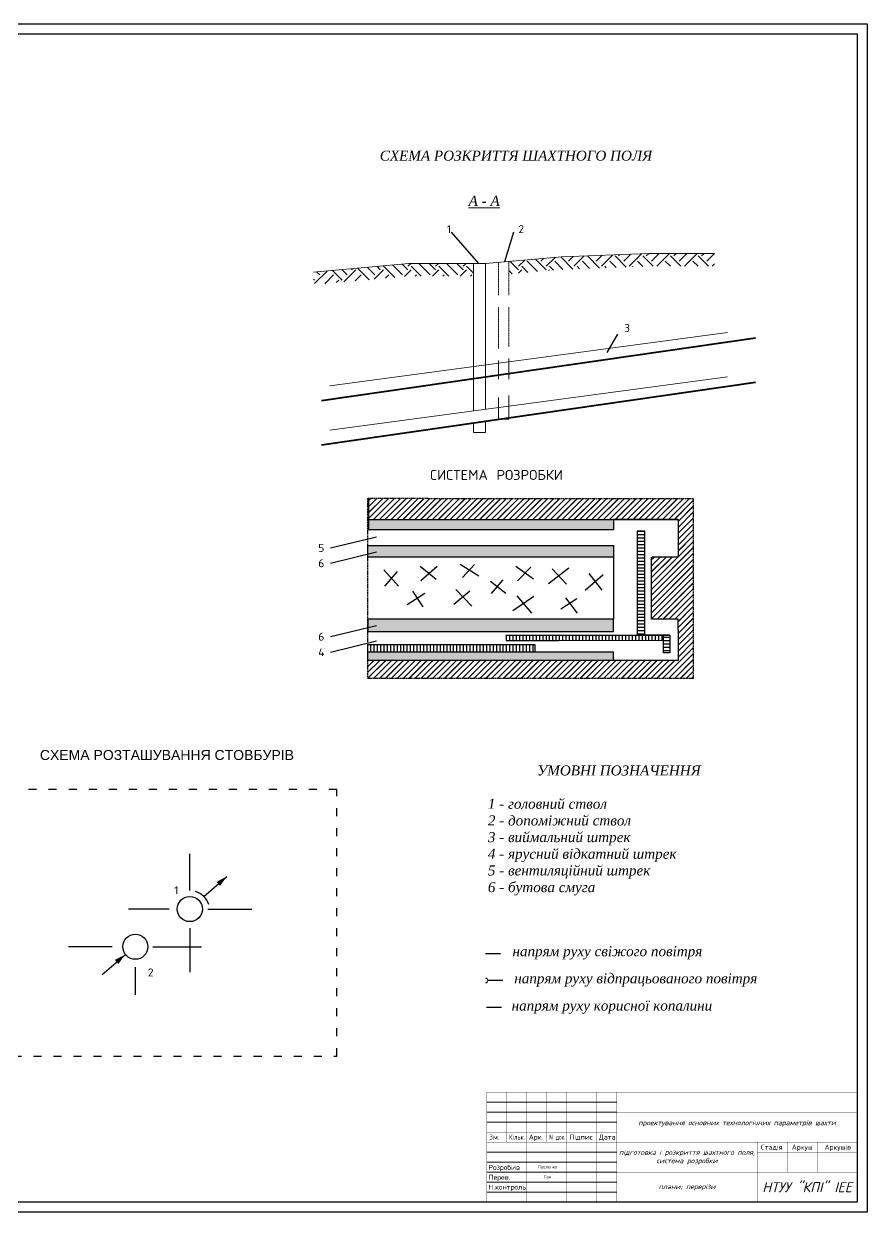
# Model space of a CAD drawing. Header units: millimetres. Extents: x 72 to 2592, y 75 to 1857.
# Drawn here: x 1328 to 2592, y 75 to 1857 of the extents above; entities that cross this region are included whole.
import ezdxf
from ezdxf.enums import TextEntityAlignment as Align

# ---------------------------------------------------------------- set-up
doc = ezdxf.new("R2010")
doc.units = ezdxf.units.MM
for name, pattern in [('ACAD_ISO03W100', [30, 12, -18]), ('PHANTOM2', [1.25, 0.625, -0.125, 0.125, -0.125, 0.125, -0.125]), ('невидимая2', [4.7625, 3.175, -1.5875])]:
    doc.linetypes.add(name, pattern=pattern)
doc.layers.get('0').update_dxf_attribs({"lineweight": 9})
for name, color, linetype, lineweight in [('osnovni', 90, 'Continuous', 30), ('мал.штрих', 7, 'невидимая2', 25), ('Форматка', 7, 'Continuous', 20)]:
    doc.layers.add(name, color=color, linetype=linetype, lineweight=lineweight)
doc.styles.add('ISO Proportional', font='ARIALUNI.TTF')
doc.styles.get("Standard").update_dxf_attribs({"font": 'txt.shx'})
doc.dimstyles.new('ISO-25', dxfattribs={"dimtxt": 2.5, "dimasz": 2.5, "dimexe": 1.25, "dimexo": 0.625, "dimtad": 1, "dimtxsty": 'Standard', "dimcen": 2.5, "dimadec": 0, "dimazin": 0, "dimtfac": 1, "dimtmove": 0, "dimatfit": 3, "dimfxl": 1, "dimarcsym": 0})

msp = doc.modelspace()

# ---------------------------------------------------------------- hatches: boundary and pattern name
h = msp.add_hatch()
h.set_pattern_fill('EARTH', color=256, scale=117.1875, angle=45)
h.set_pattern_definition([(45, (-1162.727, 125.8), (3e-15, 41.43204), [29.29688, -29.29688]), (45, (-1170.495, 133.57), (3e-15, 41.43204), [29.29688, -29.29688]), (45, (-1178.264, 141.338), (3e-15, 41.43204), [29.29688, -29.29688]), (135, (-1178.264, 146.517), (-41.43204, 7e-15), [29.29688, -29.29688]), (135, (-1170.495, 154.285), (-41.43204, 7e-15), [29.29688, -29.29688]), (135, (-1162.727, 162.054), (-41.43204, 7e-15), [29.29688, -29.29688])])
h.paths.add_polyline_path([(2001.556, 1497.451), (1904.754, 1497.451), (1761.804, 1484.577), (1761.804, 1465.523), (1904.754, 1478.397), (2001.556, 1478.397)])
h.paths.add_polyline_path([(2362.983, 1512.248), (2264.447, 1512.248), (2134.078, 1507.395), (2054.678, 1500.499), (2054.678, 1481.445), (2134.078, 1488.342), (2264.447, 1493.194), (2362.983, 1493.194)])
at = {"layer": 'мал.штрих', "linetype": 'ByBlock', "ltscale": 0.5}
h = msp.add_hatch(dxfattribs=at)
h.set_pattern_fill('JIS_LC_20', color=250, scale=0.3125)
h.set_pattern_definition([(45, (2830.216, 748.533), (-4.419417, 4.419417), []), (45, (2830.341, 748.533), (-4.419417, 4.419417), [])])
h.paths.add_polyline_path([(2331.028, 1145.114), (1933.056, 1145.114), (1844.316, 1145.114), (1844.316, 1113.593), (2308.351, 1113.593), (2308.351, 1057.108), (2269.543, 1057.108), (2268.435, 1057.108), (2268.435, 964.074), (2308.351, 964.074), (2308.351, 947.461), (2308.351, 902.052), (1843.612, 902.052), (1843.612, 875.08), (2331.028, 875.08)])
h = msp.add_hatch(dxfattribs=at)
h.set_pattern_fill('GRAVEL', color=250, scale=0.3125)
h.set_pattern_definition([(228.01279, (2835.9308, 756.4705), (-63.5, -71.4375), [1.06788, -105.72026]), (184.96974, (2835.21645, 755.67674), (95.24999996, 7.93750045), [1.832515, -181.418903]), (132.510447, (2833.39082, 755.518), (79.37500003, -87.31249997), [1.29213, -127.92101]), (267.27369, (2830.2952, 753.5336), (7.93750002, 158.75), [1.668764, -165.207617]), (292.833654, (2830.21582, 751.86674), (-39.6875, 95.25), [1.636355, -161.9994]), (357.27369, (2830.85082, 750.3586), (-158.75, 7.93750002), [1.668764, -165.207617]), (37.69424, (2832.5177, 750.27924), (-103.187499995, -79.375000006), [2.206855, -218.478485]), (72.25533, (2834.26395, 751.62862), (55.562500015, 174.624999995), [2.0835, -206.266427]), (121.429566, (2834.89895, 753.613), (-63.50000001, 103.1875), [1.674416, -165.76733]), (175.23636, (2834.0258, 755.04174), (87.3125, -7.9375), [1.911604, -93.668553]), (222.397438, (2832.12082, 755.2005), (-95.25, -87.312500003), [2.47212, -244.739914]), (138.814075, (2838.1533, 753.45424), (-55.5625, 47.625), [0.843764, -83.53302]), (171.469234, (2837.51832, 754.00987), (103.1875, -15.87499998), [1.605256, -158.920747]), (225, (2835.931, 754.248), (-1e-15, -7.9375), [1.12253, -10.10279]), (203.19859, (2835.3752, 755.2005), (39.6875, 15.875), [0.604504, -59.845695]), (291.80141, (2834.8196, 754.9624), (-7.9375, 23.8125), [0.85489, -41.889853]), (30.96376, (2835.1371, 754.1686), (23.8125, 15.875), [1.3885, -44.89468]), (161.56505, (2836.3277, 754.883), (15.875, -7.9375), [1.00402, -24.096557]), (16.38954, (2830.21582, 754.96237), (79.375, 23.8125), [1.406525, -139.246333]), (70.346176, (2831.5652, 755.35924), (-31.75, -87.3125), [1.179997, -116.819424]), (293.19859, (2836.3277, 756.4705), (-15.875, 39.6875), [1.209, -59.2412]), (343.61046, (2836.80395, 755.35924), (-79.375, 23.8125), [1.406525, -139.246333]), (339.44395, (2830.2158, 750.0411), (-39.6875, 15.875), [1.35636, -66.46167]), (294.77514, (2831.4858, 749.56487), (-39.68750005, 87.31249998), [1.136475, -112.51123]), (66.80141, (2836.4071, 748.533), (15.875, 39.6875), [1.209, -59.2412]), (17.354025, (2836.88332, 749.64424), (-103.1875, -31.75), [1.33057, -131.726175]), (69.44395, (2832.5177, 748.533), (-15.875, -39.6875), [0.67818, -67.13985]), (101.30993, (2835.9308, 748.533), (-7.9375, 31.75), [0.404733, -40.068734]), (165.96376, (2835.8514, 748.9299), (23.8125, -7.9375), [1.636355, -31.090796]), (186.009006, (2834.26395, 749.32674), (79.375, 7.9375), [1.51646, -150.129265]), (303.69007, (2835.137, 753.4542), (-7.9375, 15.875), [1.14476, -27.4743]), (353.157227, (2835.77207, 752.50174), (134.9375, -15.87499999), [1.998615, -197.86253]), (60.9454, (2837.75645, 752.2636), (-31.75, -55.5625), [0.817213, -80.90435]), (90, (2838.153, 752.978), (-7.9375, 7.9375), [0.47625, -7.46125]), (120.25644, (2834.1052, 749.56487), (31.75, -55.5625), [1.10271, -109.168565]), (48.01279, (2833.5496, 750.51737), (63.5, 71.4375), [2.13576, -104.65238]), (0, (2834.978, 752.105), (7.9375, 7.9375), [2.06375, -5.87375]), (325.304846, (2837.0421, 752.10487), (79.37500003, -55.56249996), [1.25503, -124.247865]), (254.0546, (2838.074, 751.3905), (-7.9375, -31.75), [1.155716, -56.630156]), (207.645975, (2837.75645, 750.27924), (-150.81250001, -79.37499999), [1.881703, -186.28895]), (175.42608, (2836.08957, 749.40612), (-103.1875, 7.9375), [1.990717, -197.08077])])
h.paths.add_polyline_path([(2211.556, 1113.593), (1844.316, 1113.593), (1844.316, 1098.553), (2211.556, 1098.553)])
h.paths.add_polyline_path([(2211.556, 1074.569), (1843.612, 1074.569), (1843.612, 1057.108), (2211.556, 1057.108)])
h.paths.add_polyline_path([(2211.556, 964.074), (1843.612, 964.074), (1843.612, 945.512), (2211.586, 945.512)])
h.paths.add_polyline_path([(2210.863, 914.982), (1843.612, 914.982), (1843.612, 902.052), (2210.863, 902.052)])
h = msp.add_hatch(dxfattribs=at)
h.set_pattern_fill('LINE', color=250, scale=1.5625)
h.set_pattern_definition([(0, (2830.216, 748.533), (0, 4.960938), [])])
h.paths.add_polyline_path([(2258.27, 1096.133), (2246.943, 1096.133), (2246.943, 939.812), (2258.27, 939.812)])
h.paths.add_polyline_path([(2295.974, 939.812), (2286.276, 939.812), (2286.276, 931.489), (2286.276, 913.605), (2295.974, 913.605)])
h = msp.add_hatch(dxfattribs=at)
h.set_pattern_fill('LINE', color=250, scale=1.5625, angle=90)
h.set_pattern_definition([(90, (2830.216, 748.533), (-4.960938, 3e-16), [])])
h.paths.add_polyline_path([(2093.676, 925.903), (1843.612, 925.903), (1843.612, 914.982), (2093.676, 914.982)])
h.paths.add_polyline_path([(2286.276, 939.812), (2258.27, 939.812), (2129.476, 939.812), (2050.589, 939.812), (2050.589, 931.966), (2129.362, 931.966), (2285.53, 931.489), (2286.276, 931.489)])

# ---------------------------------------------------------------- linework, layer by layer
for p, q in [((1904.754, 1497.451), (1761.804, 1484.577)), ((2019.582, 1497.451), (1904.754, 1497.451)), ((2001.556, 1363.313), (2001.556, 1497.451)), ((2019.582, 1497.451), (2134.078, 1507.395)), ((2019.582, 1363.313), (2019.582, 1497.451)), ((2134.078, 1507.395), (2264.447, 1512.248)), ((2264.447, 1512.248), (2362.983, 1512.248)), ((2382.081, 1393.904), (1786.259, 1313.994)), ((2001.556, 1345.033), (2001.556, 1363.313)), ((2019.582, 1363.313), (2019.582, 1348.292)), ((2054.678, 1354.638), (2054.678, 1323.889)), ((2001.556, 1276.498), (2001.556, 1345.033)), ((2019.582, 1348.292), (2019.582, 1307.944)), ((2039.05, 1351.812), (2039.05, 1323.889)), ((2382.081, 1327.533), (1786.259, 1247.623)), ((2019.582, 1307.944), (2019.582, 1278.916)), ((2039.05, 1296.365), (2039.05, 1263.744)), ((2054.678, 1263.744), (2054.678, 1299.171)), ((2001.556, 1243.973), (2001.556, 1258.323)), ((2019.582, 1260.921), (2019.582, 1244.408)), ((2039.05, 1263.744), (2054.678, 1263.744)), ((2001.556, 1243.973), (2019.582, 1243.973))]:
    msp.add_line(p, q)
at = {"linetype": 'PHANTOM2'}
for p, q in [((2039.05, 1449.614), (2039.05, 1499.142)), ((2054.678, 1449.935), (2054.678, 1500.499)), ((2039.05, 1369.713), (2039.05, 1432.459)), ((2054.678, 1372.381), (2054.678, 1432.557))]:
    msp.add_line(p, q, dxfattribs=at)
at = {"lineweight": 40}
for p, q in [((1774.075, 1291.914), (2424.463, 1385.636)), ((1774.075, 1225.543), (2424.463, 1319.265))]:
    msp.add_line(p, q, dxfattribs=at)
at = {"color": 7}
for p, q in [((2021.683, 239.781), (2216.683, 239.781)), ((2021.683, 224.781), (2216.683, 224.781)), ((2021.683, 209.781), (2216.683, 209.781)), ((2021.683, 164.781), (2216.683, 164.781)), ((2021.683, 149.781), (2216.683, 149.781)), ((2021.683, 134.781), (2216.683, 134.781)), ((2021.683, 119.781), (2216.683, 119.781)), ((2021.683, 104.781), (2216.683, 104.781))]:
    msp.add_line(p, q, dxfattribs=at)
at = {"color": 7, "const_width": 0.6}
for points in [[(2021.683, 89.781), (2021.683, 254.781), (2576.683, 254.781)], [(2051.683, 179.781), (2051.683, 254.781)], [(2081.683, 89.772), (2081.683, 254.781)], [(2111.683, 179.781), (2111.683, 254.781)], [(2141.683, 89.772), (2141.683, 254.781)], [(2186.683, 89.772), (2186.683, 254.781)], [(2216.683, 89.781), (2216.683, 254.789)], [(2216.683, 224.781), (2576.683, 224.789)], [(2021.683, 194.781), (2216.683, 194.781)], [(2021.683, 179.781), (2576.683, 179.781)], [(2426.683, 179.781), (2426.683, 89.781)], [(2472.368, 134.789), (2472.368, 179.789)], [(2516.683, 134.789), (2516.683, 179.789)], [(2426.683, 164.781), (2576.683, 164.781)], [(2216.683, 134.781), (2576.683, 134.781)]]:
    msp.add_lwpolyline(points, dxfattribs=at)
msp.add_arc((2019.621, 422.299), 3.6, 270, 90)
at = {"layer": 'osnovni', "color": 0}
for p, q in [((2009.662, 1497.451), (1968.705, 1544.208)), ((2061.892, 1544.208), (2048.138, 1499.931))]:
    msp.add_line(p, q, dxfattribs=at)
at = {"layer": 'osnovni'}
for p, q in [((2202.232, 1363.757), (2217.909, 1391.16)), ((1856.172, 1087.202), (1787.322, 1070.403)), ((1856.172, 1064.299), (1787.322, 1047.501)), ((1856.172, 954.236), (1787.322, 937.438)), ((1856.172, 930.908), (1787.322, 914.11))]:
    msp.add_line(p, q, dxfattribs=at)
at = {"layer": 'osnovni', "linetype": 'ByBlock', "lineweight": -2}
for p, q in [((1576.674, 557.195), (1576.674, 612.028)), ((1597.564, 548.41), (1632.255, 578.368)), ((1545.831, 529.329), (1484.954, 529.329)), ((1603.447, 528.964), (1669.759, 528.964)), ((1576.674, 500.733), (1576.674, 434.499)), ((1460.388, 472.824), (1394.726, 472.824)), ((1521.372, 472.502), (1594.207, 472.502)), ((1445.337, 431.387), (1480.027, 461.345)), ((1494.738, 442.1), (1494.738, 400.839))]:
    msp.add_line(p, q, dxfattribs=at)
at = {"layer": 'osnovni', "linetype": 'ACAD_ISO03W100', "lineweight": -2}
msp.add_lwpolyline([(1282.297, 308.629), (1797.105, 308.629), (1797.105, 708.629), (1282.297, 708.629)], close=True, dxfattribs=at)
at = {"layer": 'osnovni', "linetype": 'ByBlock', "lineweight": -2}
for points in [[(1632.255, 578.368, 0, 8, 0), (1619.141, 567.044, 8, 8, 0)], [(1480.027, 461.345, 0, 8, 0), (1466.914, 450.02, 8, 8, 0)]]:
    msp.add_lwpolyline(points, format="xyseb", dxfattribs=at)
for centre in [(1576.674, 529.329), (1494.96, 472.824)]:
    msp.add_circle(centre, 18.835, dxfattribs=at)
msp.add_arc((1577.511, 527.775), 28.774, 16.654472, 74.982739, dxfattribs=at)
at = {"layer": 'мал.штрих', "ltscale": 0.5}
for p, q in [((1843.612, 875.08), (1843.612, 1145.117)), ((1844.316, 1145.114), (1843.612, 1145.114)), ((1933.056, 1145.114), (1844.316, 1145.114)), ((1933.056, 1145.114), (2331.028, 1145.114)), ((2331.028, 1145.114), (2331.028, 875.08)), ((2331.028, 875.08), (1843.612, 875.08))]:
    msp.add_line(p, q, dxfattribs=at)
at = {"layer": 'мал.штрих', "linetype": 'ByBlock', "ltscale": 0.5}
for p, q in [((1844.316, 1145.114), (1844.316, 1113.593)), ((1844.316, 1113.593), (2308.351, 1113.593)), ((1844.316, 1113.593), (1844.316, 1098.553)), ((2308.351, 1113.593), (2211.556, 1113.593)), ((2211.556, 1113.593), (2211.556, 1098.553)), ((2308.351, 1113.593), (2308.351, 1057.108)), ((1844.316, 1098.553), (2211.556, 1098.553)), ((2246.943, 1096.133), (2246.943, 939.812)), ((2258.27, 1096.133), (2246.943, 1096.133)), ((2258.27, 939.812), (2258.27, 1096.133)), ((1843.612, 1057.108), (1843.612, 1074.569)), ((1843.612, 1074.569), (2211.556, 1074.569)), ((2211.556, 1074.569), (2211.556, 964.074)), ((2211.556, 1057.108), (1843.612, 1057.108)), ((2268.435, 964.074), (2268.435, 1057.108)), ((2268.435, 1057.108), (2268.435, 1057.108)), ((2268.435, 1057.108), (2269.543, 1057.108)), ((2308.351, 1057.108), (2269.543, 1057.108)), ((1867.443, 1037.787), (1889.55, 1013.497)), ((1887.34, 1035.579), (1868.18, 1013.497)), ((1921.975, 1043.676), (1945.556, 1023.802)), ((1947.03, 1042.94), (1922.712, 1021.594)), ((1981.665, 1046.62), (2009.668, 1028.954)), ((2003.036, 1045.884), (1985.35, 1026.746)), ((2064.937, 1043.676), (2091.466, 1024.538)), ((2087.781, 1042.204), (2067.884, 1021.594)), ((2144.524, 1040.732), (2114.31, 1017.177)), ((2119.468, 1039.26), (2140.839, 1016.441)), ((2027.354, 1020.857), (2050.198, 1003.191)), ((2045.777, 1023.066), (2028.091, 1002.455)), ((2196.108, 1030.427), (2168.842, 1006.872)), ((2174.737, 1032.635), (2193.897, 1007.608)), ((1928.607, 1002.455), (1902.078, 985.525)), ((1910.184, 1006.136), (1925.659, 982.581)), ((1996.403, 1006.136), (1972.085, 986.262)), ((1975.033, 1008.344), (1999.351, 983.317)), ((2092.202, 998.039), (2060.515, 976.692)), ((2066.41, 998.775), (2088.518, 973.012)), ((2156.314, 994.358), (2132.733, 978.901)), ((2139.365, 995.831), (2157.051, 973.012)), ((2211.556, 964.074), (1843.612, 964.074)), ((1843.612, 964.074), (1843.612, 945.512)), ((2211.586, 945.512), (2211.556, 964.074)), ((2308.351, 964.074), (2268.435, 964.074)), ((2308.351, 947.461), (2308.351, 964.074)), ((1843.612, 945.512), (2211.586, 945.512)), ((2308.351, 947.461), (2308.351, 902.052)), ((2050.589, 939.812), (2050.589, 931.966)), ((2050.589, 939.812), (2129.476, 939.812)), ((2050.589, 931.966), (2129.362, 931.966)), ((2285.53, 931.489), (2129.362, 931.966)), ((2129.476, 939.812), (2295.974, 939.812)), ((2295.974, 939.812), (2258.27, 939.812)), ((2286.276, 931.487), (2285.53, 931.489)), ((2285.53, 931.489), (2286.276, 931.489)), ((2286.276, 931.489), (2286.276, 939.811)), ((2286.276, 913.605), (2286.276, 931.487)), ((2295.974, 939.812), (2295.974, 913.605)), ((1843.612, 914.982), (1843.612, 925.903)), ((1843.612, 925.903), (2093.676, 925.903)), ((1843.612, 902.052), (1843.612, 914.982)), ((1843.612, 914.982), (2210.863, 914.982)), ((2093.676, 925.903), (2093.676, 914.982)), ((2210.863, 914.982), (2210.863, 902.052)), ((2295.974, 913.605), (2286.276, 913.605)), ((2308.351, 902.052), (1843.612, 902.052))]:
    msp.add_line(p, q, dxfattribs=at)
at = {"layer": 'Форматка', "color": 1, "lineweight": 25}
msp.add_lwpolyline([(2591.683, 74.781), (71.683, 74.781), (71.683, 1856.781), (2591.683, 1856.781)], close=True, dxfattribs=at)
at = {"layer": 'Форматка', "lineweight": 30}
msp.add_lwpolyline([(2576.683, 89.781), (131.683, 89.781), (131.683, 1841.781), (2576.683, 1841.781)], close=True, dxfattribs=at)

# ---------------------------------------------------------------- texts
at = {"color": 7}
for s, p in [('Зм.', (2025.093, 183.76)), ('Арк.', (2084.604, 183.76)), ('Пiдпис', (2145.311, 183.76)), ('Дата', (2189.57, 183.76)), ('Розробив', (2024.15, 138.265)), ('Перев.', (2024.364, 123.525)), ('Н.контроль', (2024.176, 108.767))]:
    msp.add_text(s, height=7.5, dxfattribs=at).set_placement(p)
for s, width, p, p2 in [('Кiльк.', 0.765562, (2054.998, 183.76), (2078.922, 183.76)), ('N док.', 0.637968, (2115.406, 183.76), (2139.33, 183.76))]:
    msp.add_text(s, height=7.5, dxfattribs=dict(at, width=width)).set_placement(p, p2, align=Align.FIT)
for s, p in [('Стадiя', (2448.562, 168.587)), ('Аркуш', (2494.145, 168.587)), ('Аркушiв', (2547.552, 168.587))]:
    msp.add_text(s, height=7.5, dxfattribs=at).set_placement(p, align=Align.CENTER)
at = {"char_height": 15, "attachment_point": 1, "style": 'ISO Proportional'}
for s, insert, width in [('{\\fTimes New Roman|b0|i1|c204|p18;СХЕМА РОЗКРИТТЯ ШАХТНОГО ПОЛЯ}', (1861.24, 1666.523), 439.9635), ('{\\fTimes New Roman|b0|i1|c0|p18;\\LA - A }', (1994.394, 1598.712), 116.8716), ('{\\fTimes New Roman|b0|i1|c204|p18;УМОВНІ ПОЗНАЧЕННЯ}', (2096.99, 744.693), 290.6889), ('{\\fTimes New Roman|b0|i1|c0|p18;1 - \\fTimes New Roman|b0|i1|c204|p18;головний ствол\\P2 - допоміжний ствол\\P3 - виймальний штрек\\fTimes New Roman|b0|i1|c0|p18;\\P4\\fTimes New Roman|b0|i1|c204|p18; \\fTimes New Roman|b0|i1|c0|p18;-\\fTimes New Roman|b0|i1|c204|p18; ярусний відкатний штрек\\P5 - вентиляційний штрек\\P6 - бутова смуга}', (2023.263, 694.746), 409.7448), ('{\\fTimes New Roman|b0|i1|c204|p18;напрям руху свіжого повітря}', (2060.105, 473.652), 290.3694), ('{\\fTimes New Roman|b0|i1|c204|p18;напрям руху відпрацьованого повітря}', (2062.78, 432.946), 363.7854), ('{\\fTimes New Roman|b0|i1|c204|p18;напрям руху корисної копалини}', (2058.84, 392.188), 328.0665)]:
    msp.add_mtext(s, dxfattribs=dict(at, insert=insert, width=width))
at = {"attachment_point": 5}
for s, insert, char_height, width in [('{\\fISOCPEUR|b0|i1|c204|p34;проектування основних технолог\\fISOCPEUR|b0|i1|c0|p34;i\\fISOCPEUR|b0|i1|c204|p34;чних параметр\\fISOCPEUR|b0|i1|c0|p34;i\\fISOCPEUR|b0|i1|c204|p34;в шахти}', (2396.683, 207.973), 7.5, 360), ('{\\fISOCPEUR|b0|i1|c204|p34;підготовка і розкриття шахтного поля, система розробки}', (2321.683, 157.281), 7.5, 210), ('Павленко', (2112.541, 142.761), 4.5, 60), ('Ган', (2112.736, 127.975), 4.5, 60), ('{\\fISOCPEUR|b0|i1|c204|p34;плани; перер\\fISOCPEUR|b0|i1|c0|p34;i\\fISOCPEUR|b0|i1|c204|p34;зи}', (2321.683, 112.281), 7.5, 210), ('{\\fISOCPEUR|b0|i1|c204|p34;НТУУ "КП\\fISOCPEUR|b0|i1|c0|p34;I\\fISOCPEUR|b0|i1|c204|p34;"\\fISOCPEUR|b0|i1|c0|p34; IEE}', (2501.683, 112.281), 15, 150)]:
    msp.add_mtext(s, dxfattribs=dict(at, insert=insert, char_height=char_height, width=width))
at = {"layer": 'osnovni', "char_height": 12, "attachment_point": 1}
for s, insert in [('1', (1961.807, 1554.818)), ('2', (2068.974, 1554.818)), ('3', (2227.478, 1406.637)), ('5', (1769.088, 1076.81)), ('6', (1769.088, 1053.908)), ('6', (1769.088, 943.844)), ('4', (1769.088, 920.516)), ('1', (1553.318, 563.548)), ('2', (1513.712, 440.306))]:
    msp.add_mtext_dynamic_manual_height_columns(s, width=19.4757, gutter_width=12.5, heights=[0], dxfattribs=dict(at, insert=insert))
at = {"layer": 'osnovni', "lineweight": -2, "insert": (1936.655, 1187.831), "char_height": 15, "attachment_point": 1}
msp.add_mtext_dynamic_manual_height_columns('СИСТЕМА РОЗРОБКИ', width=439.7485, gutter_width=12.5, heights=[0], dxfattribs=at)
at = {"layer": 'osnovni', "linetype": 'ByBlock', "lineweight": -2, "insert": (1351.97, 767.844), "char_height": 15, "attachment_point": 1}
msp.add_mtext_dynamic_manual_height_columns('{\\fArial|b0|i0|c204|p34;СХЕМА РОЗТАШУВАННЯ СТОВБУРІВ}', width=464.21866, gutter_width=12.5, heights=[0], dxfattribs=at)

# ---------------------------------------------------------------- leaders
for points in [[(2042.145, 462.405), (2019.621, 462.405)], [(2045.744, 422.299), (2023.221, 422.299)], [(2043.879, 381.829), (2021.421, 381.829)]]:
    msp.add_leader(points, dimstyle='ISO-25', override={"dimasz": 3, "dimgap": 0.625, "dimtad": 0})

doc.saveas('drawing.dxf')
